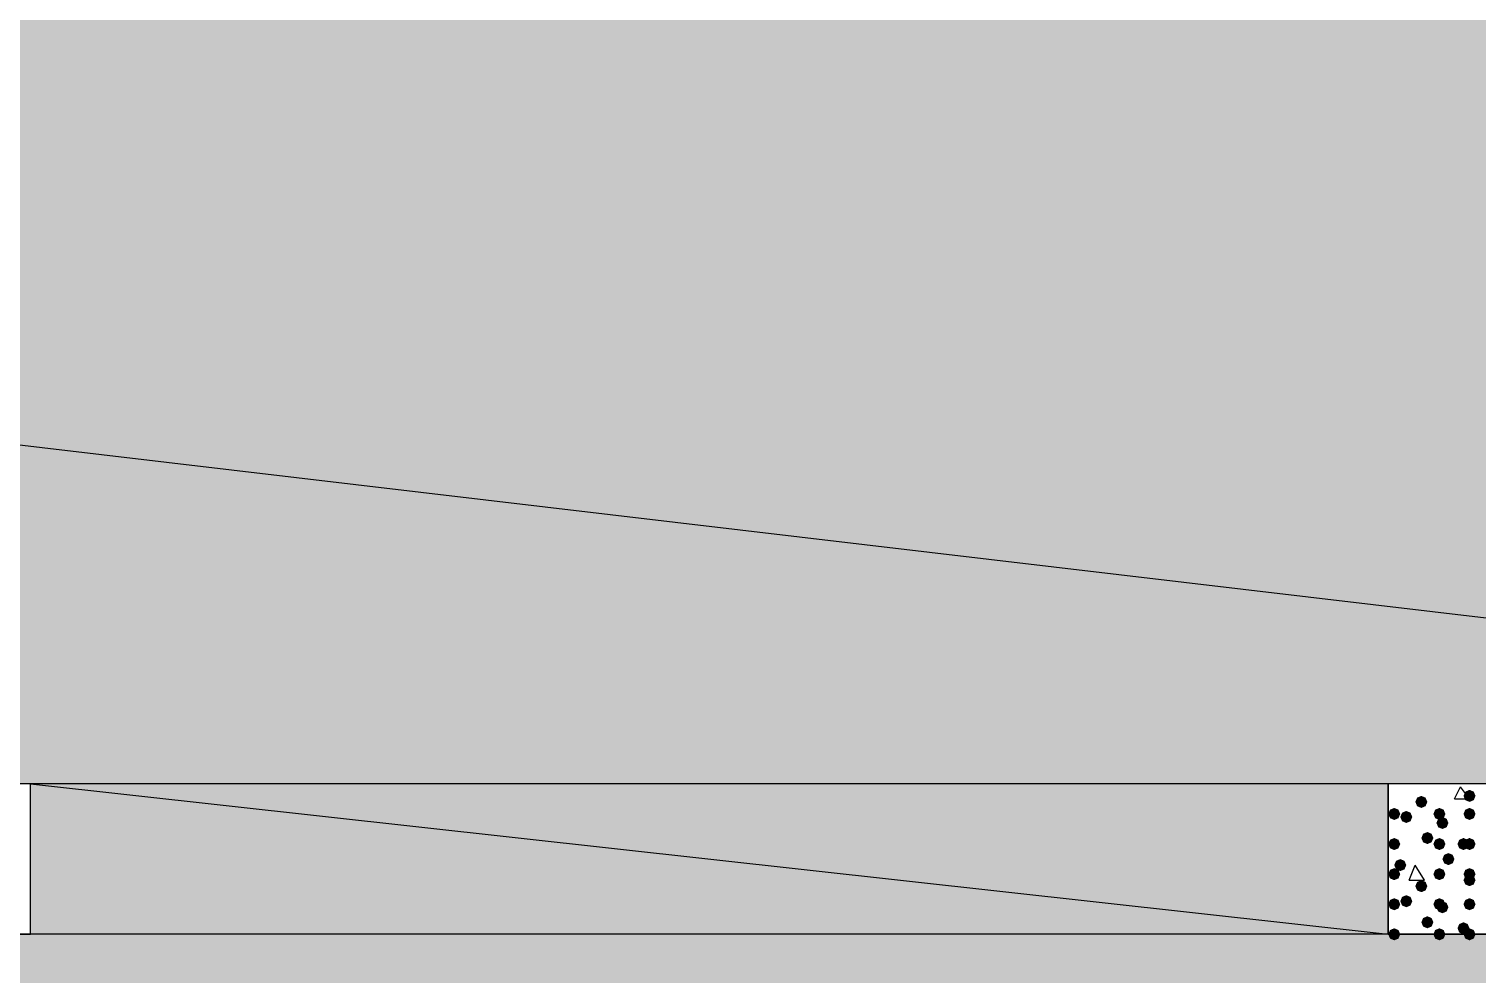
# Model space of a CAD drawing. Header units: millimetres. Extents: x 0 to 420, y 0 to 297.
# Drawn here: x 154.5 to 174.86, y 105.19 to 118.49 of the extents above; entities that cross this region are included whole.
import ezdxf

# ---------------------------------------------------------------- set-up
doc = ezdxf.new("R2010")
doc.units = ezdxf.units.MM
doc.layers.get('0').update_dxf_attribs({"linetype": 'CONTINUOUS'})

msp = doc.modelspace()

# ---------------------------------------------------------------- hatches: boundary and pattern name
at = {"true_color": 0x000008}
h = msp.add_hatch(color=0, dxfattribs=at)
h.paths.add_polyline_path([(194.775667, 126.915333), (33.401, 126.915333), (194.775667, 107.865333)], flags=0)
h.paths.add_polyline_path([(33.401, 126.915333), (194.775667, 107.865333), (33.401, 107.865333)], flags=0)
h = msp.add_hatch(color=0, dxfattribs=at)
h.paths.add_polyline_path([(173.609, 107.865333), (154.516667, 107.865333), (173.609, 105.748667)], flags=0)
h.paths.add_polyline_path([(154.516667, 107.865333), (173.609, 105.748667), (154.516667, 105.748667)], flags=0)
at = {"true_color": 0x000007}
for points in [[(174.836667, 107.696), (174.811796, 107.636204), (174.752, 107.611333), (174.692204, 107.636204), (174.667333, 107.696), (174.692204, 107.755796), (174.752, 107.780667), (174.811796, 107.755796)], [(173.778333, 107.442), (173.753463, 107.382204), (173.693667, 107.357333), (173.633871, 107.382204), (173.609, 107.442), (173.633871, 107.501796), (173.693667, 107.526667), (173.753462, 107.501796)], [(174.159333, 107.611333), (174.134462, 107.551537), (174.074667, 107.526667), (174.014871, 107.551537), (173.99, 107.611333), (174.014871, 107.671129), (174.074667, 107.696), (174.134462, 107.671129)], [(174.413333, 107.442), (174.388463, 107.382204), (174.328667, 107.357333), (174.268871, 107.382204), (174.244, 107.442), (174.268871, 107.501796), (174.328667, 107.526667), (174.388462, 107.501796)], [(174.836667, 107.442), (174.811796, 107.382204), (174.752, 107.357333), (174.692204, 107.382204), (174.667333, 107.442), (174.692204, 107.501796), (174.752, 107.526667), (174.811796, 107.501796)], [(173.947667, 107.399667), (173.922796, 107.339871), (173.863, 107.315), (173.803204, 107.339871), (173.778333, 107.399667), (173.803204, 107.459462), (173.863, 107.484333), (173.922796, 107.459463)], [(174.455667, 107.315), (174.430796, 107.255204), (174.371, 107.230333), (174.311204, 107.255204), (174.286333, 107.315), (174.311204, 107.374796), (174.371, 107.399667), (174.430796, 107.374796)], [(174.244, 107.103333), (174.219129, 107.043538), (174.159333, 107.018667), (174.099538, 107.043538), (174.074667, 107.103333), (174.099537, 107.163129), (174.159333, 107.188), (174.219129, 107.163129)], [(173.778333, 107.018667), (173.753463, 106.958871), (173.693667, 106.934), (173.633871, 106.958871), (173.609, 107.018667), (173.633871, 107.078462), (173.693667, 107.103333), (173.753462, 107.078463)], [(174.413333, 107.018667), (174.388463, 106.958871), (174.328667, 106.934), (174.268871, 106.958871), (174.244, 107.018667), (174.268871, 107.078462), (174.328667, 107.103333), (174.388462, 107.078463)], [(174.752, 107.018667), (174.727129, 106.958871), (174.667333, 106.934), (174.607537, 106.958871), (174.582667, 107.018667), (174.607537, 107.078462), (174.667333, 107.103333), (174.727129, 107.078463)], [(174.836667, 107.018667), (174.811796, 106.958871), (174.752, 106.934), (174.692204, 106.958871), (174.667333, 107.018667), (174.692204, 107.078462), (174.752, 107.103333), (174.811796, 107.078463)], [(173.863, 106.722333), (173.838129, 106.662537), (173.778333, 106.637667), (173.718538, 106.662537), (173.693667, 106.722333), (173.718537, 106.782129), (173.778333, 106.807), (173.838129, 106.782129)], [(174.540333, 106.807), (174.515462, 106.747204), (174.455667, 106.722333), (174.395871, 106.747204), (174.371, 106.807), (174.395871, 106.866796), (174.455667, 106.891667), (174.515462, 106.866796)], [(173.778333, 106.595333), (173.753463, 106.535538), (173.693667, 106.510667), (173.633871, 106.535538), (173.609, 106.595333), (173.633871, 106.655129), (173.693667, 106.68), (173.753462, 106.655129)], [(174.159333, 106.426), (174.134462, 106.366204), (174.074667, 106.341333), (174.014871, 106.366204), (173.99, 106.426), (174.014871, 106.485796), (174.074667, 106.510667), (174.134462, 106.485796)], [(174.413333, 106.595333), (174.388463, 106.535538), (174.328667, 106.510667), (174.268871, 106.535538), (174.244, 106.595333), (174.268871, 106.655129), (174.328667, 106.68), (174.388462, 106.655129)], [(174.836667, 106.595333), (174.811796, 106.535538), (174.752, 106.510667), (174.692204, 106.535538), (174.667333, 106.595333), (174.692204, 106.655129), (174.752, 106.68), (174.811796, 106.655129)], [(174.836667, 106.510667), (174.811796, 106.450871), (174.752, 106.426), (174.692204, 106.450871), (174.667333, 106.510667), (174.692204, 106.570462), (174.752, 106.595333), (174.811796, 106.570463)], [(173.947667, 106.214333), (173.922796, 106.154537), (173.863, 106.129667), (173.803204, 106.154537), (173.778333, 106.214333), (173.803204, 106.274129), (173.863, 106.299), (173.922796, 106.274129)], [(173.778333, 106.172), (173.753463, 106.112204), (173.693667, 106.087333), (173.633871, 106.112204), (173.609, 106.172), (173.633871, 106.231796), (173.693667, 106.256667), (173.753462, 106.231796)], [(174.413333, 106.172), (174.388463, 106.112204), (174.328667, 106.087333), (174.268871, 106.112204), (174.244, 106.172), (174.268871, 106.231796), (174.328667, 106.256667), (174.388462, 106.231796)], [(174.455667, 106.129667), (174.430796, 106.069871), (174.371, 106.045), (174.311204, 106.069871), (174.286333, 106.129667), (174.311204, 106.189462), (174.371, 106.214333), (174.430796, 106.189463)], [(174.836667, 106.172), (174.811796, 106.112204), (174.752, 106.087333), (174.692204, 106.112204), (174.667333, 106.172), (174.692204, 106.231796), (174.752, 106.256667), (174.811796, 106.231796)], [(174.244, 105.918), (174.219129, 105.858204), (174.159333, 105.833333), (174.099538, 105.858204), (174.074667, 105.918), (174.099537, 105.977796), (174.159333, 106.002667), (174.219129, 105.977796)], [(174.752, 105.833333), (174.727129, 105.773538), (174.667333, 105.748667), (174.607537, 105.773538), (174.582667, 105.833333), (174.607537, 105.893129), (174.667333, 105.918), (174.727129, 105.893129)], [(173.778333, 105.748667), (173.753463, 105.688871), (173.693667, 105.664), (173.633871, 105.688871), (173.609, 105.748667), (173.633871, 105.808462), (173.693667, 105.833333), (173.753462, 105.808463)], [(174.413333, 105.748667), (174.388463, 105.688871), (174.328667, 105.664), (174.268871, 105.688871), (174.244, 105.748667), (174.268871, 105.808462), (174.328667, 105.833333), (174.388462, 105.808463)], [(174.836667, 105.748667), (174.811796, 105.688871), (174.752, 105.664), (174.692204, 105.688871), (174.667333, 105.748667), (174.692204, 105.808462), (174.752, 105.833333), (174.811796, 105.808463)]]:
    msp.add_hatch(color=0, dxfattribs=at).paths.add_polyline_path(points, flags=0)
at = {"true_color": 0x000008}
h = msp.add_hatch(color=0, dxfattribs=at)
h.paths.add_polyline_path([(379.518333, 105.748667), (33.401, 105.748667), (379.518333, 86.656333)], flags=0)
h.paths.add_polyline_path([(33.401, 105.748667), (379.518333, 86.656333), (33.401, 86.656333)], flags=0)

# ---------------------------------------------------------------- linework, layer by layer
at = {"color": 0, "true_color": 0x000008}
for points in [[(194.775667, 126.915333), (33.401, 126.915333), (194.775667, 107.865333)], [(33.401, 126.915333), (194.775667, 107.865333), (33.401, 107.865333)], [(173.609, 107.865333), (154.516667, 107.865333), (173.609, 105.748667)], [(154.516667, 107.865333), (173.609, 105.748667), (154.516667, 105.748667)], [(379.518333, 105.748667), (33.401, 105.748667), (379.518333, 86.656333)]]:
    msp.add_lwpolyline(points, close=True, dxfattribs=at)
at = {"color": 0, "true_color": 0x000007}
for points in [[(152.4, 107.865333), (152.4, 105.748667), (154.516667, 105.748667), (154.516667, 107.865333)], [(173.609, 107.865333), (173.609, 105.748667), (175.725667, 105.748667), (175.725667, 107.865333)]]:
    msp.add_lwpolyline(points, close=True, dxfattribs=at)
for points in [[(174.540333, 107.653667), (174.625, 107.823)], [(174.752, 107.653667), (174.625, 107.823)], [(174.540333, 107.653667), (174.752, 107.653667)], [(173.905333, 106.510667), (173.99, 106.722333)], [(174.117, 106.510667), (173.99, 106.722333)], [(173.905333, 106.510667), (174.117, 106.510667)]]:
    msp.add_lwpolyline(points, dxfattribs=at)

doc.saveas('drawing.dxf')
